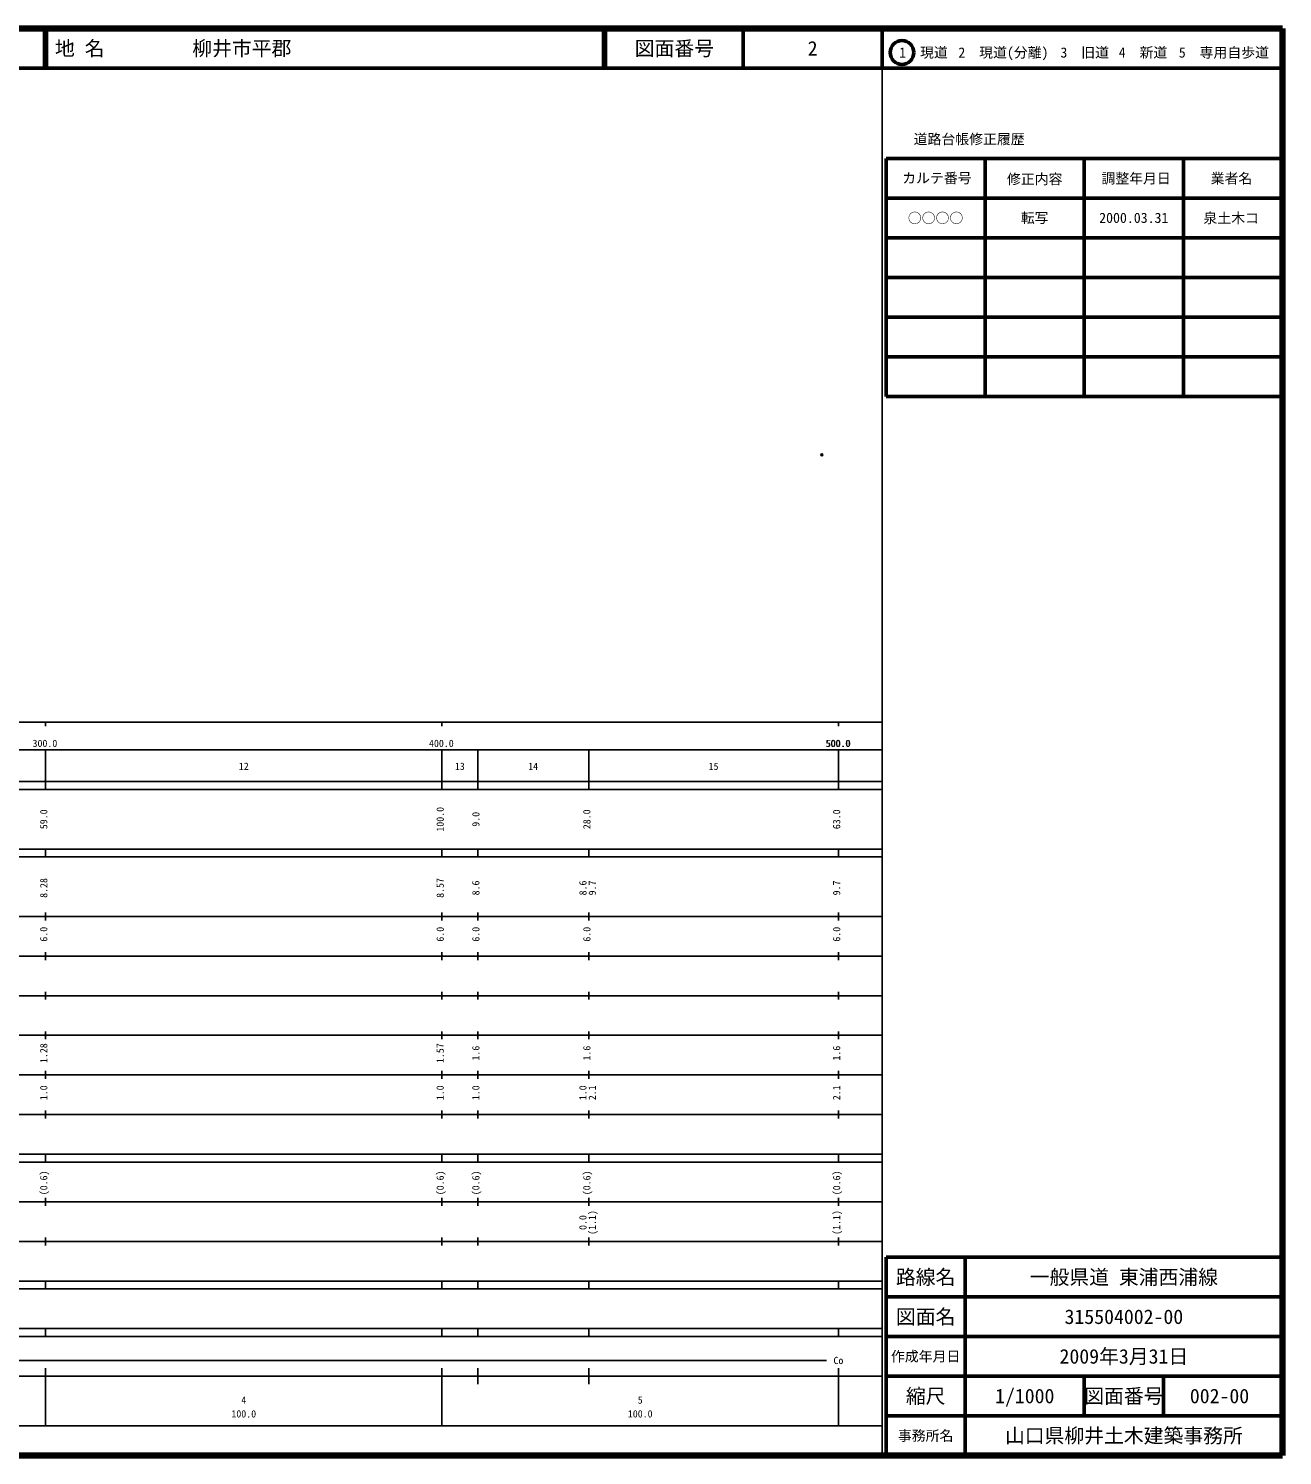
# Model space of a CAD drawing. Units: millimetres on the paper. Extents: x 40 to 680, y 20 to 380.
# Drawn here: x 363.7 to 680, y 20 to 380 of the extents above; entities that cross this region are included whole.
import ezdxf
from ezdxf.enums import TextEntityAlignment as Align

# ---------------------------------------------------------------- set-up
doc = ezdxf.new("R2010")
doc.units = ezdxf.units.MM
doc.header["$PDMODE"] = 32
doc.header["$PDSIZE"] = 0.5
doc.layers.add('M-OTRS', color=6, linetype='Continuous')
doc.layers.add('M-TTL-TXT', color=7, linetype='Continuous')
for name, color, linetype, lineweight in [('M-TTL', 2, 'Continuous', 140), ('M-TTL-BAND', 7, 'Continuous', 25), ('M-TTL-FRAM', 2, 'Continuous', 50), ('M-TTL-LINE', 7, 'Continuous', 50)]:
    doc.layers.add(name, color=color, linetype=linetype, lineweight=lineweight)
doc.styles.add('ＭＳ ゴシック', font='')
doc.styles.get('ＭＳ ゴシック').set_extended_font_data('MS Gothic')

msp = doc.modelspace()

# ---------------------------------------------------------------- linework, layer by layer
at = {"layer": 'M-OTRS'}
msp.add_point((563.816, 272.47), dxfattribs=at)
at = {"layer": 'M-TTL'}
for p, q in [((680, 380), (40, 380)), ((680, 20), (680, 380)), ((40, 20), (680, 20))]:
    msp.add_line(p, q, dxfattribs=at)
at = {"layer": 'M-TTL-BAND'}
for p, q in [((579, 20), (579, 370)), ((40, 205), (579, 205)), ((368, 205), (368, 204)), ((468, 205), (468, 204)), ((568, 205), (568, 204)), ((68, 198), (579, 198)), ((368, 188), (368, 198)), ((468, 188), (468, 198)), ((477, 188), (477, 198)), ((505, 188), (505, 198)), ((568, 188), (568, 198)), ((40, 190), (579, 190)), ((40, 188), (579, 188)), ((40, 173), (579, 173)), ((368, 171), (368, 173)), ((468, 171), (468, 173)), ((477, 171), (477, 173)), ((505, 171), (505, 173)), ((568, 171), (568, 173)), ((40, 171), (579, 171)), ((40, 156), (579, 156)), ((368, 155), (368, 157)), ((468, 155), (468, 157)), ((477, 155), (477, 157)), ((505, 155), (505, 157)), ((568, 155), (568, 157)), ((46, 146), (579, 146)), ((368, 145), (368, 147)), ((468, 145), (468, 147)), ((477, 145), (477, 147)), ((505, 145), (505, 147)), ((568, 145), (568, 147)), ((368, 135), (368, 137)), ((468, 135), (468, 137)), ((477, 135), (477, 137)), ((505, 135), (505, 137)), ((568, 135), (568, 137)), ((52, 136), (579, 136)), ((46, 126), (579, 126)), ((368, 125), (368, 127)), ((468, 125), (468, 127)), ((477, 125), (477, 127)), ((505, 125), (505, 127)), ((568, 125), (568, 127)), ((52, 116), (579, 116)), ((368, 115), (368, 117)), ((468, 115), (468, 117)), ((477, 115), (477, 117)), ((505, 115), (505, 117)), ((568, 115), (568, 117)), ((46, 106), (579, 106)), ((368, 105), (368, 107)), ((468, 105), (468, 107)), ((477, 105), (477, 107)), ((505, 105), (505, 107)), ((568, 105), (568, 107)), ((40, 96), (579, 96)), ((40, 94), (579, 94)), ((368, 94), (368, 96)), ((468, 94), (468, 96)), ((477, 94), (477, 96)), ((505, 94), (505, 96)), ((568, 94), (568, 96)), ((49, 84), (579, 84)), ((368, 83), (368, 85)), ((468, 83), (468, 85)), ((477, 83), (477, 85)), ((505, 83), (505, 85)), ((568, 83), (568, 85)), ((40, 74), (579, 74)), ((368, 73), (368, 75)), ((468, 73), (468, 75)), ((477, 73), (477, 75)), ((505, 73), (505, 75)), ((568, 73), (568, 75)), ((40, 64), (579, 64)), ((40, 62), (579, 62)), ((368, 62), (368, 64)), ((468, 62), (468, 64)), ((477, 62), (477, 64)), ((505, 62), (505, 64)), ((568, 62), (568, 64)), ((40, 52), (579, 52)), ((368, 50), (368, 52)), ((468, 50), (468, 52)), ((477, 50), (477, 52)), ((505, 50), (505, 52)), ((568, 50), (568, 52)), ((40, 50), (579, 50)), ((71, 44), (565, 44)), ((40, 40), (579, 40)), ((368, 27.5), (368, 42)), ((468, 27.5), (468, 42)), ((477, 38), (477, 42)), ((505, 38), (505, 42)), ((568, 27.5), (568, 42)), ((68, 27.5), (579, 27.5))]:
    msp.add_line(p, q, dxfattribs=at)
at = {"layer": 'M-TTL-FRAM'}
for p, q in [((580, 347.197), (580, 287.197)), ((580, 347.197), (680, 347.197)), ((580, 287.197), (680, 287.197)), ((680, 70), (580, 70)), ((580, 70), (580, 20))]:
    msp.add_line(p, q, dxfattribs=at)
at = {"layer": 'M-TTL-LINE'}
for p, q in [((367.75, 380), (367.75, 370)), ((368.25, 380), (368.25, 370)), ((508.747, 380), (508.747, 370)), ((509.247, 380), (509.247, 370)), ((543.997, 380), (543.997, 370)), ((579, 380), (579, 370)), ((40, 370), (680, 370)), ((605, 347.197), (605, 287.197)), ((630, 347.197), (630, 287.197)), ((655, 347.197), (655, 287.197)), ((580, 337.197), (680, 337.197)), ((580, 327.197), (680, 327.197)), ((580, 317.197), (680, 317.197)), ((580, 307.197), (680, 307.197)), ((580, 297.197), (680, 297.197)), ((600, 70), (600, 20)), ((680, 60), (580, 60)), ((680, 50), (580, 50)), ((680, 40), (580, 40)), ((630, 40), (630, 30)), ((650, 40), (650, 30)), ((680, 30), (580, 30))]:
    msp.add_line(p, q, dxfattribs=at)
msp.add_circle((584.031, 373.958), 3, dxfattribs=at)

# ---------------------------------------------------------------- texts
at = {"layer": 'M-TTL-BAND', "style": 'ＭＳ ゴシック'}
for s, p in [('300.0', (367.844, 198.195)), ('400.0', (467.844, 198.195)), ('500.0', (567.844, 198.195)), ('500.0', (568, 198.195)), ('12', (418, 192.405)), ('13', (472.5, 192.405)), ('14', (491, 192.405)), ('15', (536.5, 192.405)), ('Co', (568, 42.5)), ('4', (418, 32.523)), ('5', (518, 32.523)), ('100.0', (418, 29.033)), ('100.0', (518, 29.033))]:
    msp.add_text(s, height=1.833, dxfattribs=at).set_placement(p, align=Align.BOTTOM_CENTER)
for s, p in [('59.0', (369, 180.5)), ('100.0', (469, 180.5)), ('9.0', (478, 180.5)), ('28.0', (506, 180.5)), ('63.0', (569, 180.5)), ('8.28', (369, 163.174)), ('8.57', (469, 163.174)), ('8.6', (478, 163.174)), ('8.6', (505, 163.174)), ('9.7', (507.37, 163.174)), ('9.7', (569, 163.174)), ('6.0', (369, 151.5)), ('6.0', (469, 151.5)), ('6.0', (478, 151.5)), ('6.0', (506, 151.5)), ('6.0', (569, 151.5)), ('1.28', (369, 121.5)), ('1.57', (469, 121.5)), ('1.6', (478, 121.5)), ('1.6', (506, 121.5)), ('1.6', (569, 121.5)), ('1.0', (369, 111.5)), ('1.0', (469, 111.5)), ('1.0', (478, 111.5)), ('1.0', (505, 111.5)), ('2.1', (507.37, 111.5)), ('2.1', (569, 111.5)), ('(0.6)', (369, 88.764)), ('(0.6)', (469, 88.764)), ('(0.6)', (478, 88.764)), ('(0.6)', (506, 88.764)), ('(0.6)', (569, 88.764)), ('0.0', (505, 78.764)), ('(1.1)', (507.37, 78.764)), ('(1.1)', (569, 78.764))]:
    msp.add_text(s, height=1.833, rotation=90, dxfattribs=at).set_placement(p, align=Align.BOTTOM_CENTER)
at = {"layer": 'M-TTL-TXT', "style": 'ＭＳ ゴシック'}
for s, p in [('地 名', (370.38, 375)), ('柳井市平郡', (405.024, 375))]:
    msp.add_text(s, height=3.666, dxfattribs=at).set_placement(p, align=Align.MIDDLE_LEFT)
for s, height, p in [('図面番号', 3.666, (526.622, 375)), ('2', 3.666, (561.497, 375)), ('1\u3000現道', 2.566, (589.448, 373.958)), ('2\u3000現道(分離)', 2.566, (609.619, 373.958)), ('3\u3000旧道', 2.566, (630.121, 373.958)), ('4\u3000新道', 2.566, (644.824, 373.958)), ('5\u3000専用自歩道', 2.566, (665.228, 373.958)), ('道路台帳修正履歴', 2.566, (600.968, 352.113)), ('カルテ番号', 2.566, (592.839, 342.277)), ('修正内容', 2.566, (617.509, 342.023)), ('調整年月日', 2.566, (643.089, 342.197)), ('業者名', 2.566, (667.134, 342.197)), ('○○○○', 2.566, (592.5, 332.189)), ('転写', 2.566, (617.5, 332.245)), ('2000.03.31', 2.566, (642.5, 332.245)), ('泉土木コ', 2.566, (667.077, 332.189)), ('路線名', 3.666, (590, 65)), ('路線名', 3.666, (590, 65)), ('一般県道 東浦西浦線', 3.666, (640, 65)), ('図面名', 3.666, (590, 55)), ('図面名', 3.666, (590, 55)), ('315504002-00', 3.666, (640, 55)), ('2009年3月31日', 3.666, (640, 45)), ('作成年月日', 2.566, (590, 45)), ('作成年月日', 2.566, (590, 45)), ('縮尺', 3.666, (590, 35)), ('縮尺', 3.666, (590, 35)), ('1/1000', 3.666, (615, 35)), ('図面番号', 3.666, (640, 35)), ('図面番号', 3.666, (640, 35)), ('002-00', 3.666, (664.125, 35)), ('事務所名', 2.566, (590, 25)), ('事務所名', 2.566, (590, 25)), ('山口県柳井土木建築事務所', 3.666, (640, 25))]:
    msp.add_text(s, height=height, dxfattribs=at).set_placement(p, align=Align.MIDDLE_CENTER)

doc.saveas('drawing.dxf')
